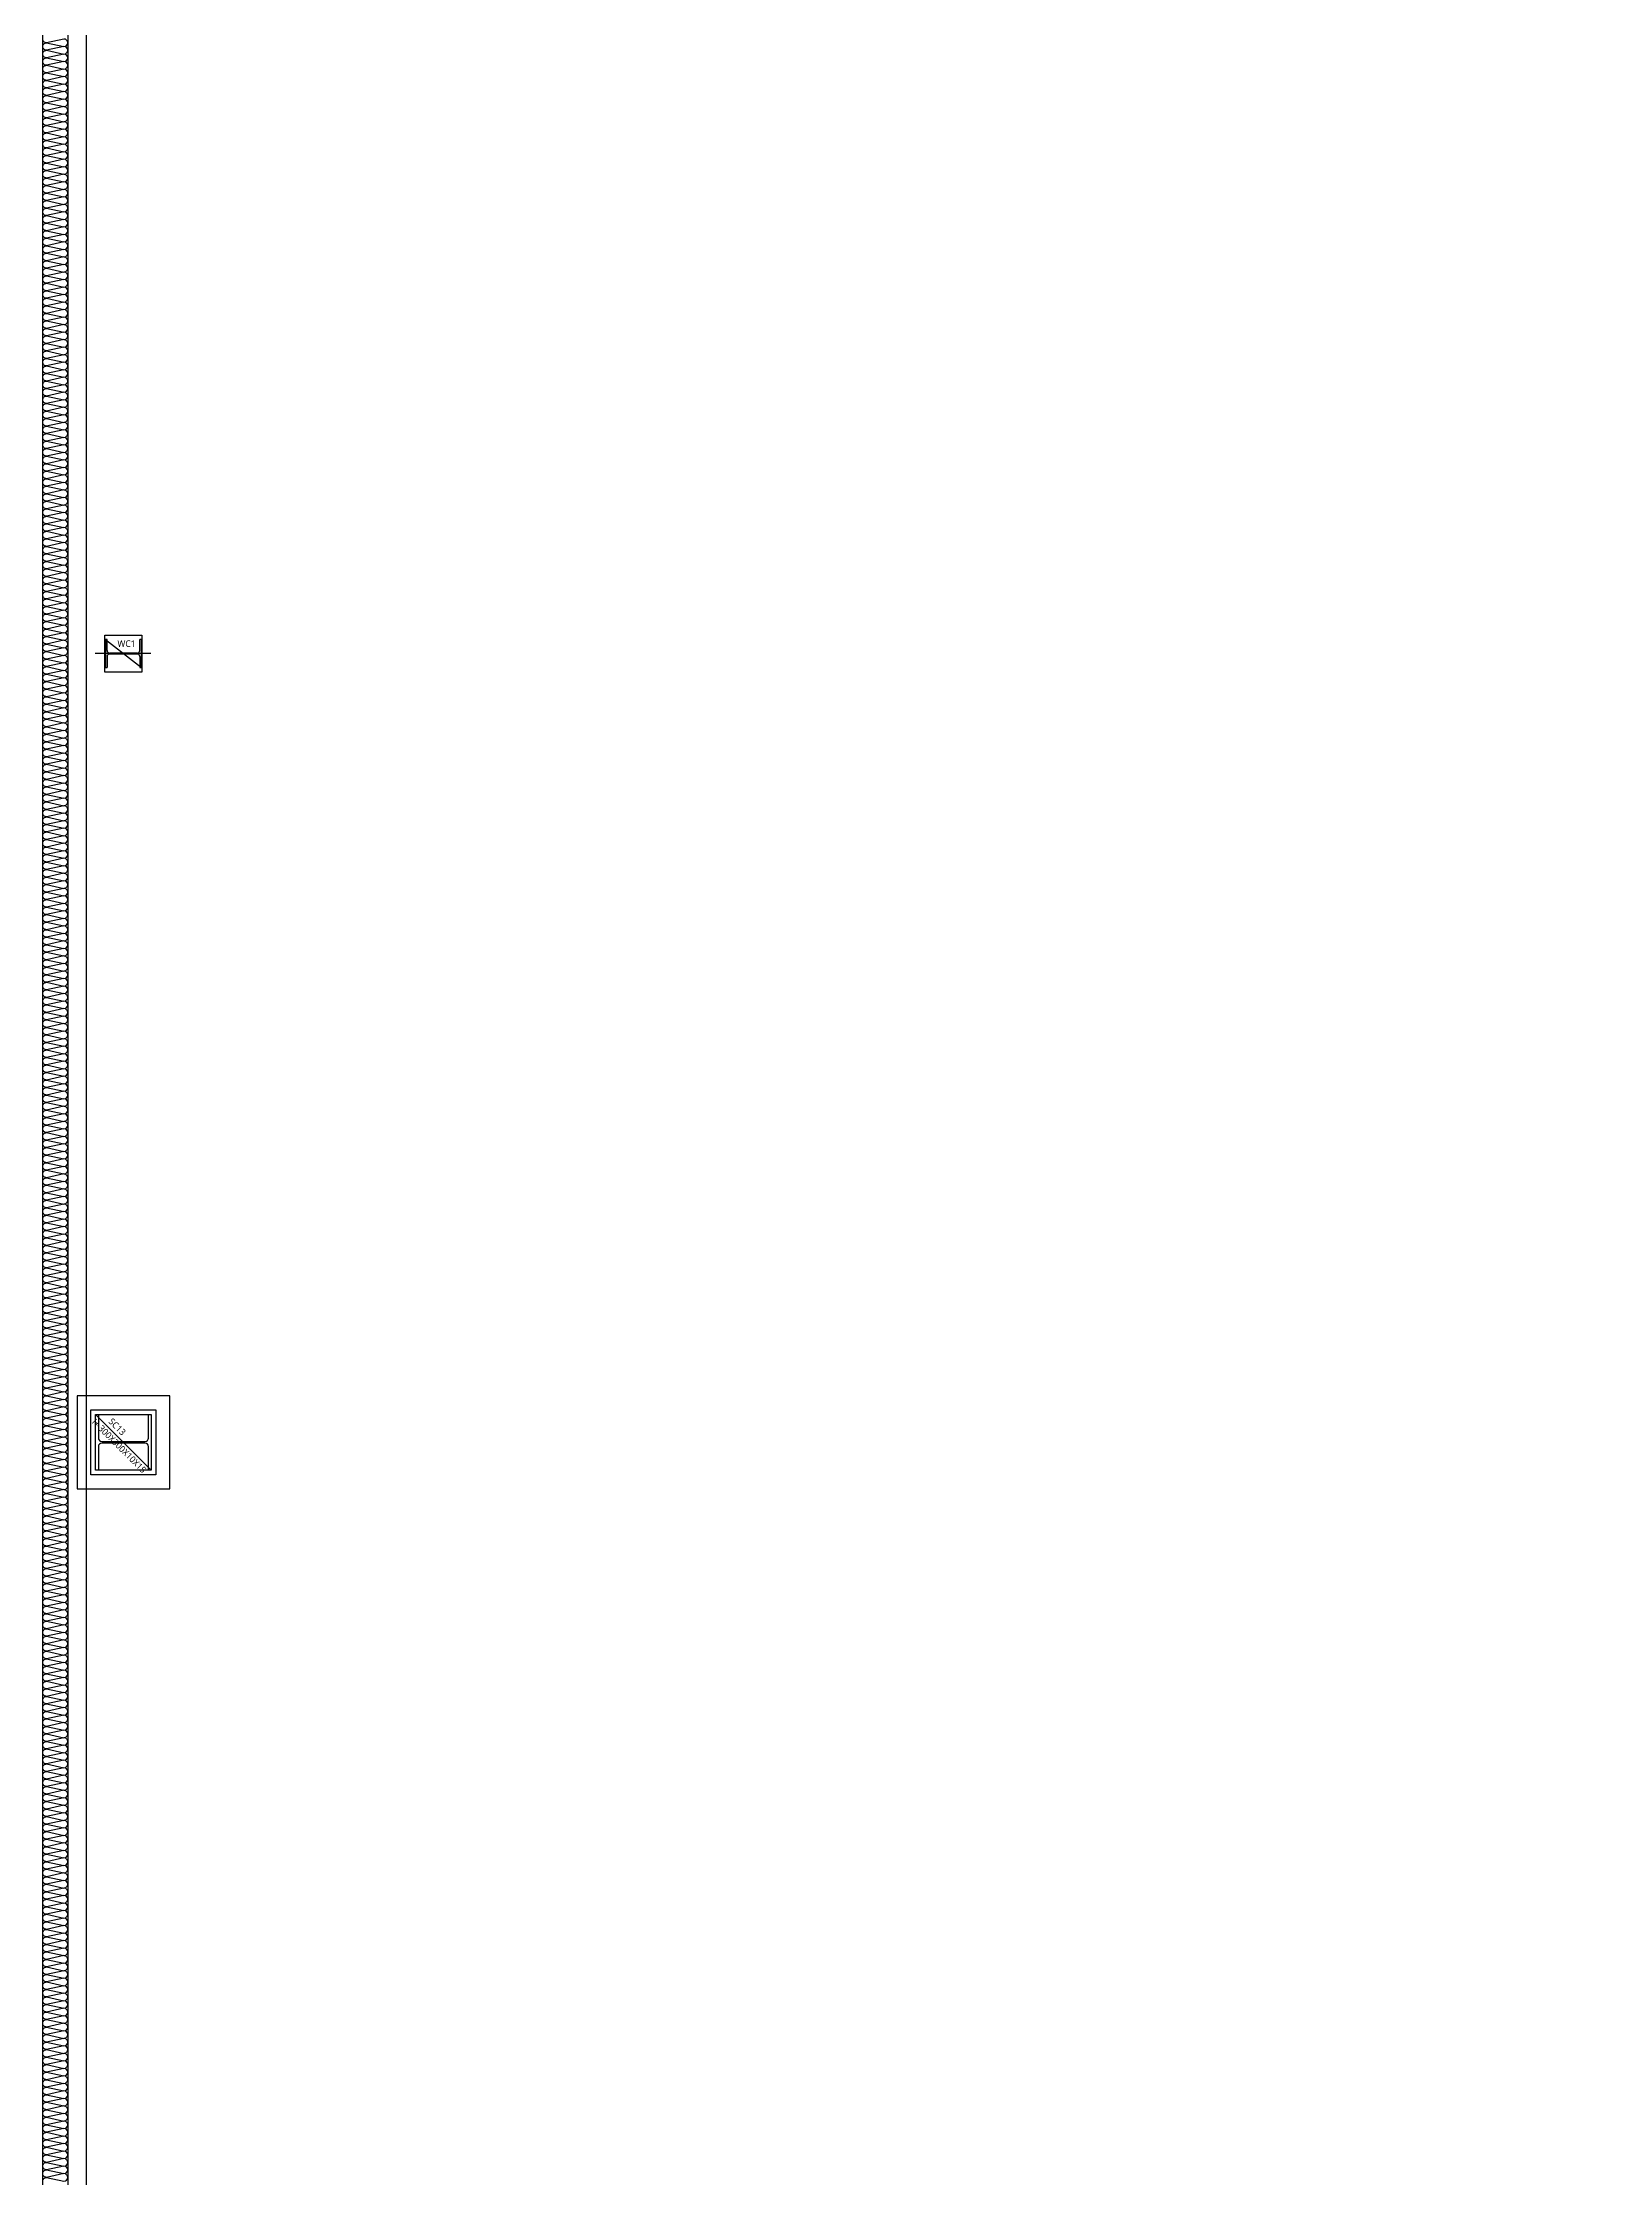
# Model space of a CAD drawing. Header units: millimetres. Extents: x -168200 to 504600, y -244718 to -125918.
# Drawn here: x -127135 to -118695, y -192778 to -181276 of the extents above; entities that cross this region are included whole.
import ezdxf
from ezdxf.enums import TextEntityAlignment as Align

# ---------------------------------------------------------------- set-up
doc = ezdxf.new("R2010")
doc.units = ezdxf.units.MM
doc.layers.add('arch', color=8, linetype='Continuous')
doc.styles.add('스타일1', font='malgun.ttf')

# ---------------------------------------------------------------- blocks, each defined once
blk = doc.blocks.new('*U482')
at = {"color": 0}
for points in [[(-14553.3, 0, -0.414214), (-14568.3, 15), (-14553.3, 85, 1), (-14583.3, 85), (-14568.3, 15, -0.414214), (-14583.3, 0, 0.414214)], [(-14523.3, 0, -0.414214), (-14538.3, 15), (-14523.3, 85, 1), (-14553.3, 85), (-14538.3, 15, -0.414214), (-14553.3, 0, 0.414214)], [(-14493.3, 0, -0.414214), (-14508.3, 15), (-14493.3, 85, 1), (-14523.3, 85), (-14508.3, 15, -0.414214), (-14523.3, 0, 0.414214)], [(-14463.3, 0, -0.414214), (-14478.3, 15), (-14463.3, 85, 1), (-14493.3, 85), (-14478.3, 15, -0.414214), (-14493.3, 0, 0.414214)], [(-14433.3, 0, -0.414214), (-14448.3, 15), (-14433.3, 85, 1), (-14463.3, 85), (-14448.3, 15, -0.414214), (-14463.3, 0, 0.414214)], [(-14403.3, 0, -0.414214), (-14418.3, 15), (-14403.3, 85, 1), (-14433.3, 85), (-14418.3, 15, -0.414214), (-14433.3, 0, 0.414214)], [(-14373.3, 0, -0.414214), (-14388.3, 15), (-14373.3, 85, 1), (-14403.3, 85), (-14388.3, 15, -0.414214), (-14403.3, 0, 0.414214)], [(-14343.3, 0, -0.414214), (-14358.3, 15), (-14343.3, 85, 1), (-14373.3, 85), (-14358.3, 15, -0.414214), (-14373.3, 0, 0.414214)], [(-14313.3, 0, -0.414214), (-14328.3, 15), (-14313.3, 85, 1), (-14343.3, 85), (-14328.3, 15, -0.414214), (-14343.3, 0, 0.414214)], [(-14283.3, 0, -0.414214), (-14298.3, 15), (-14283.3, 85, 1), (-14313.3, 85), (-14298.3, 15, -0.414214), (-14313.3, 0, 0.414214)], [(-14253.3, 0, -0.414214), (-14268.3, 15), (-14253.3, 85, 1), (-14283.3, 85), (-14268.3, 15, -0.414214), (-14283.3, 0, 0.414214)], [(-14223.3, 0, -0.414214), (-14238.3, 15), (-14223.3, 85, 1), (-14253.3, 85), (-14238.3, 15, -0.414214), (-14253.3, 0, 0.414214)], [(-14193.3, 0, -0.414214), (-14208.3, 15), (-14193.3, 85, 1), (-14223.3, 85), (-14208.3, 15, -0.414214), (-14223.3, 0, 0.414214)], [(-14163.3, 0, -0.414214), (-14178.3, 15), (-14163.3, 85, 1), (-14193.3, 85), (-14178.3, 15, -0.414214), (-14193.3, 0, 0.414214)], [(-14133.3, 0, -0.414214), (-14148.3, 15), (-14133.3, 85, 1), (-14163.3, 85), (-14148.3, 15, -0.414214), (-14163.3, 0, 0.414214)], [(-14103.3, 0, -0.414214), (-14118.3, 15), (-14103.3, 85, 1), (-14133.3, 85), (-14118.3, 15, -0.414214), (-14133.3, 0, 0.414214)], [(-14073.3, 0, -0.414214), (-14088.3, 15), (-14073.3, 85, 1), (-14103.3, 85), (-14088.3, 15, -0.414214), (-14103.3, 0, 0.414214)], [(-14043.3, 0, -0.414214), (-14058.3, 15), (-14043.3, 85, 1), (-14073.3, 85), (-14058.3, 15, -0.414214), (-14073.3, 0, 0.414214)], [(-14013.3, 0, -0.414214), (-14028.3, 15), (-14013.3, 85, 1), (-14043.3, 85), (-14028.3, 15, -0.414214), (-14043.3, 0, 0.414214)], [(-13983.3, 0, -0.414214), (-13998.3, 15), (-13983.3, 85, 1), (-14013.3, 85), (-13998.3, 15, -0.414214), (-14013.3, 0, 0.414214)], [(-13953.3, 0, -0.414214), (-13968.3, 15), (-13953.3, 85, 1), (-13983.3, 85), (-13968.3, 15, -0.414214), (-13983.3, 0, 0.414214)], [(-13923.3, 0, -0.414214), (-13938.3, 15), (-13923.3, 85, 1), (-13953.3, 85), (-13938.3, 15, -0.414214), (-13953.3, 0, 0.414214)], [(-13893.3, 0, -0.414214), (-13908.3, 15), (-13893.3, 85, 1), (-13923.3, 85), (-13908.3, 15, -0.414214), (-13923.3, 0, 0.414214)], [(-13863.3, 0, -0.414214), (-13878.3, 15), (-13863.3, 85, 1), (-13893.3, 85), (-13878.3, 15, -0.414214), (-13893.3, 0, 0.414214)], [(-13833.3, 0, -0.414214), (-13848.3, 15), (-13833.3, 85, 1), (-13863.3, 85), (-13848.3, 15, -0.414214), (-13863.3, 0, 0.414214)], [(-13803.3, 0, -0.414214), (-13818.3, 15), (-13803.3, 85, 1), (-13833.3, 85), (-13818.3, 15, -0.414214), (-13833.3, 0, 0.414214)], [(-13773.3, 0, -0.414214), (-13788.3, 15), (-13773.3, 85, 1), (-13803.3, 85), (-13788.3, 15, -0.414214), (-13803.3, 0, 0.414214)], [(-13743.3, 0, -0.414214), (-13758.3, 15), (-13743.3, 85, 1), (-13773.3, 85), (-13758.3, 15, -0.414214), (-13773.3, 0, 0.414214)], [(-13713.3, 0, -0.414214), (-13728.3, 15), (-13713.3, 85, 1), (-13743.3, 85), (-13728.3, 15, -0.414214), (-13743.3, 0, 0.414214)], [(-13683.3, 0, -0.414214), (-13698.3, 15), (-13683.3, 85, 1), (-13713.3, 85), (-13698.3, 15, -0.414214), (-13713.3, 0, 0.414214)], [(-13653.3, 0, -0.414214), (-13668.3, 15), (-13653.3, 85, 1), (-13683.3, 85), (-13668.3, 15, -0.414214), (-13683.3, 0, 0.414214)], [(-13623.3, 0, -0.414214), (-13638.3, 15), (-13623.3, 85, 1), (-13653.3, 85), (-13638.3, 15, -0.414214), (-13653.3, 0, 0.414214)], [(-13593.3, 0, -0.414214), (-13608.3, 15), (-13593.3, 85, 1), (-13623.3, 85), (-13608.3, 15, -0.414214), (-13623.3, 0, 0.414214)], [(-13563.3, 0, -0.414214), (-13578.3, 15), (-13563.3, 85, 1), (-13593.3, 85), (-13578.3, 15, -0.414214), (-13593.3, 0, 0.414214)], [(-13533.3, 0, -0.414214), (-13548.3, 15), (-13533.3, 85, 1), (-13563.3, 85), (-13548.3, 15, -0.414214), (-13563.3, 0, 0.414214)], [(-13503.3, 0, -0.414214), (-13518.3, 15), (-13503.3, 85, 1), (-13533.3, 85), (-13518.3, 15, -0.414214), (-13533.3, 0, 0.414214)], [(-13473.3, 0, -0.414214), (-13488.3, 15), (-13473.3, 85, 1), (-13503.3, 85), (-13488.3, 15, -0.414214), (-13503.3, 0, 0.414214)], [(-13443.3, 0, -0.414214), (-13458.3, 15), (-13443.3, 85, 1), (-13473.3, 85), (-13458.3, 15, -0.414214), (-13473.3, 0, 0.414214)], [(-13413.3, 0, -0.414214), (-13428.3, 15), (-13413.3, 85, 1), (-13443.3, 85), (-13428.3, 15, -0.414214), (-13443.3, 0, 0.414214)], [(-13383.3, 0, -0.414214), (-13398.3, 15), (-13383.3, 85, 1), (-13413.3, 85), (-13398.3, 15, -0.414214), (-13413.3, 0, 0.414214)], [(-13353.3, 0, -0.414214), (-13368.3, 15), (-13353.3, 85, 1), (-13383.3, 85), (-13368.3, 15, -0.414214), (-13383.3, 0, 0.414214)], [(-13323.3, 0, -0.414214), (-13338.3, 15), (-13323.3, 85, 1), (-13353.3, 85), (-13338.3, 15, -0.414214), (-13353.3, 0, 0.414214)], [(-13293.3, 0, -0.414214), (-13308.3, 15), (-13293.3, 85, 1), (-13323.3, 85), (-13308.3, 15, -0.414214), (-13323.3, 0, 0.414214)], [(-13263.3, 0, -0.414214), (-13278.3, 15), (-13263.3, 85, 1), (-13293.3, 85), (-13278.3, 15, -0.414214), (-13293.3, 0, 0.414214)], [(-13233.3, 0, -0.414214), (-13248.3, 15), (-13233.3, 85, 1), (-13263.3, 85), (-13248.3, 15, -0.414214), (-13263.3, 0, 0.414214)], [(-13203.3, 0, -0.414214), (-13218.3, 15), (-13203.3, 85, 1), (-13233.3, 85), (-13218.3, 15, -0.414214), (-13233.3, 0, 0.414214)], [(-13173.3, 0, -0.414214), (-13188.3, 15), (-13173.3, 85, 1), (-13203.3, 85), (-13188.3, 15, -0.414214), (-13203.3, 0, 0.414214)], [(-13143.3, 0, -0.414214), (-13158.3, 15), (-13143.3, 85, 1), (-13173.3, 85), (-13158.3, 15, -0.414214), (-13173.3, 0, 0.414214)], [(-13113.3, 0, -0.414214), (-13128.3, 15), (-13113.3, 85, 1), (-13143.3, 85), (-13128.3, 15, -0.414214), (-13143.3, 0, 0.414214)], [(-13083.3, 0, -0.414214), (-13098.3, 15), (-13083.3, 85, 1), (-13113.3, 85), (-13098.3, 15, -0.414214), (-13113.3, 0, 0.414214)], [(-13053.3, 0, -0.414214), (-13068.3, 15), (-13053.3, 85, 1), (-13083.3, 85), (-13068.3, 15, -0.414214), (-13083.3, 0, 0.414214)], [(-13023.3, 0, -0.414214), (-13038.3, 15), (-13023.3, 85, 1), (-13053.3, 85), (-13038.3, 15, -0.414214), (-13053.3, 0, 0.414214)], [(-12993.3, 0, -0.414214), (-13008.3, 15), (-12993.3, 85, 1), (-13023.3, 85), (-13008.3, 15, -0.414214), (-13023.3, 0, 0.414214)], [(-12963.3, 0, -0.414214), (-12978.3, 15), (-12963.3, 85, 1), (-12993.3, 85), (-12978.3, 15, -0.414214), (-12993.3, 0, 0.414214)], [(-12933.3, 0, -0.414214), (-12948.3, 15), (-12933.3, 85, 1), (-12963.3, 85), (-12948.3, 15, -0.414214), (-12963.3, 0, 0.414214)], [(-12903.3, 0, -0.414214), (-12918.3, 15), (-12903.3, 85, 1), (-12933.3, 85), (-12918.3, 15, -0.414214), (-12933.3, 0, 0.414214)], [(-12873.3, 0, -0.414214), (-12888.3, 15), (-12873.3, 85, 1), (-12903.3, 85), (-12888.3, 15, -0.414214), (-12903.3, 0, 0.414214)], [(-12843.3, 0, -0.414214), (-12858.3, 15), (-12843.3, 85, 1), (-12873.3, 85), (-12858.3, 15, -0.414214), (-12873.3, 0, 0.414214)], [(-12813.3, 0, -0.414214), (-12828.3, 15), (-12813.3, 85, 1), (-12843.3, 85), (-12828.3, 15, -0.414214), (-12843.3, 0, 0.414214)], [(-12783.3, 0, -0.414214), (-12798.3, 15), (-12783.3, 85, 1), (-12813.3, 85), (-12798.3, 15, -0.414214), (-12813.3, 0, 0.414214)], [(-12753.3, 0, -0.414214), (-12768.3, 15), (-12753.3, 85, 1), (-12783.3, 85), (-12768.3, 15, -0.414214), (-12783.3, 0, 0.414214)], [(-12723.3, 0, -0.414214), (-12738.3, 15), (-12723.3, 85, 1), (-12753.3, 85), (-12738.3, 15, -0.414214), (-12753.3, 0, 0.414214)], [(-12693.3, 0, -0.414214), (-12708.3, 15), (-12693.3, 85, 1), (-12723.3, 85), (-12708.3, 15, -0.414214), (-12723.3, 0, 0.414214)], [(-12663.3, 0, -0.414214), (-12678.3, 15), (-12663.3, 85, 1), (-12693.3, 85), (-12678.3, 15, -0.414214), (-12693.3, 0, 0.414214)], [(-12633.3, 0, -0.414214), (-12648.3, 15), (-12633.3, 85, 1), (-12663.3, 85), (-12648.3, 15, -0.414214), (-12663.3, 0, 0.414214)], [(-12603.3, 0, -0.414214), (-12618.3, 15), (-12603.3, 85, 1), (-12633.3, 85), (-12618.3, 15, -0.414214), (-12633.3, 0, 0.414214)], [(-12573.3, 0, -0.414214), (-12588.3, 15), (-12573.3, 85, 1), (-12603.3, 85), (-12588.3, 15, -0.414214), (-12603.3, 0, 0.414214)], [(-12543.3, 0, -0.414214), (-12558.3, 15), (-12543.3, 85, 1), (-12573.3, 85), (-12558.3, 15, -0.414214), (-12573.3, 0, 0.414214)], [(-12513.3, 0, -0.414214), (-12528.3, 15), (-12513.3, 85, 1), (-12543.3, 85), (-12528.3, 15, -0.414214), (-12543.3, 0, 0.414214)], [(-12483.3, 0, -0.414214), (-12498.3, 15), (-12483.3, 85, 1), (-12513.3, 85), (-12498.3, 15, -0.414214), (-12513.3, 0, 0.414214)], [(-12453.3, 0, -0.414214), (-12468.3, 15), (-12453.3, 85, 1), (-12483.3, 85), (-12468.3, 15, -0.414214), (-12483.3, 0, 0.414214)], [(-12423.3, 0, -0.414214), (-12438.3, 15), (-12423.3, 85, 1), (-12453.3, 85), (-12438.3, 15, -0.414214), (-12453.3, 0, 0.414214)], [(-12393.3, 0, -0.414214), (-12408.3, 15), (-12393.3, 85, 1), (-12423.3, 85), (-12408.3, 15, -0.414214), (-12423.3, 0, 0.414214)], [(-12363.3, 0, -0.414214), (-12378.3, 15), (-12363.3, 85, 1), (-12393.3, 85), (-12378.3, 15, -0.414214), (-12393.3, 0, 0.414214)], [(-12333.3, 0, -0.414214), (-12348.3, 15), (-12333.3, 85, 1), (-12363.3, 85), (-12348.3, 15, -0.414214), (-12363.3, 0, 0.414214)], [(-12303.3, 0, -0.414214), (-12318.3, 15), (-12303.3, 85, 1), (-12333.3, 85), (-12318.3, 15, -0.414214), (-12333.3, 0, 0.414214)], [(-12273.3, 0, -0.414214), (-12288.3, 15), (-12273.3, 85, 1), (-12303.3, 85), (-12288.3, 15, -0.414214), (-12303.3, 0, 0.414214)], [(-12243.3, 0, -0.414214), (-12258.3, 15), (-12243.3, 85, 1), (-12273.3, 85), (-12258.3, 15, -0.414214), (-12273.3, 0, 0.414214)], [(-12213.3, 0, -0.414214), (-12228.3, 15), (-12213.3, 85, 1), (-12243.3, 85), (-12228.3, 15, -0.414214), (-12243.3, 0, 0.414214)], [(-12183.3, 0, -0.414214), (-12198.3, 15), (-12183.3, 85, 1), (-12213.3, 85), (-12198.3, 15, -0.414214), (-12213.3, 0, 0.414214)], [(-12153.3, 0, -0.414214), (-12168.3, 15), (-12153.3, 85, 1), (-12183.3, 85), (-12168.3, 15, -0.414214), (-12183.3, 0, 0.414214)], [(-12123.3, 0, -0.414214), (-12138.3, 15), (-12123.3, 85, 1), (-12153.3, 85), (-12138.3, 15, -0.414214), (-12153.3, 0, 0.414214)], [(-12093.3, 0, -0.414214), (-12108.3, 15), (-12093.3, 85, 1), (-12123.3, 85), (-12108.3, 15, -0.414214), (-12123.3, 0, 0.414214)], [(-12063.3, 0, -0.414214), (-12078.3, 15), (-12063.3, 85, 1), (-12093.3, 85), (-12078.3, 15, -0.414214), (-12093.3, 0, 0.414214)], [(-12033.3, 0, -0.414214), (-12048.3, 15), (-12033.3, 85, 1), (-12063.3, 85), (-12048.3, 15, -0.414214), (-12063.3, 0, 0.414214)], [(-12003.3, 0, -0.414214), (-12018.3, 15), (-12003.3, 85, 1), (-12033.3, 85), (-12018.3, 15, -0.414214), (-12033.3, 0, 0.414214)], [(-11973.3, 0, -0.414214), (-11988.3, 15), (-11973.3, 85, 1), (-12003.3, 85), (-11988.3, 15, -0.414214), (-12003.3, 0, 0.414214)], [(-11943.3, 0, -0.414214), (-11958.3, 15), (-11943.3, 85, 1), (-11973.3, 85), (-11958.3, 15, -0.414214), (-11973.3, 0, 0.414214)], [(-11913.3, 0, -0.414214), (-11928.3, 15), (-11913.3, 85, 1), (-11943.3, 85), (-11928.3, 15, -0.414214), (-11943.3, 0, 0.414214)], [(-11883.3, 0, -0.414214), (-11898.3, 15), (-11883.3, 85, 1), (-11913.3, 85), (-11898.3, 15, -0.414214), (-11913.3, 0, 0.414214)], [(-11853.3, 0, -0.414214), (-11868.3, 15), (-11853.3, 85, 1), (-11883.3, 85), (-11868.3, 15, -0.414214), (-11883.3, 0, 0.414214)], [(-11823.3, 0, -0.414214), (-11838.3, 15), (-11823.3, 85, 1), (-11853.3, 85), (-11838.3, 15, -0.414214), (-11853.3, 0, 0.414214)], [(-11793.3, 0, -0.414214), (-11808.3, 15), (-11793.3, 85, 1), (-11823.3, 85), (-11808.3, 15, -0.414214), (-11823.3, 0, 0.414214)], [(-11763.3, 0, -0.414214), (-11778.3, 15), (-11763.3, 85, 1), (-11793.3, 85), (-11778.3, 15, -0.414214), (-11793.3, 0, 0.414214)], [(-11733.3, 0, -0.414214), (-11748.3, 15), (-11733.3, 85, 1), (-11763.3, 85), (-11748.3, 15, -0.414214), (-11763.3, 0, 0.414214)], [(-11703.3, 0, -0.414214), (-11718.3, 15), (-11703.3, 85, 1), (-11733.3, 85), (-11718.3, 15, -0.414214), (-11733.3, 0, 0.414214)], [(-11673.3, 0, -0.414214), (-11688.3, 15), (-11673.3, 85, 1), (-11703.3, 85), (-11688.3, 15, -0.414214), (-11703.3, 0, 0.414214)], [(-11643.3, 0, -0.414214), (-11658.3, 15), (-11643.3, 85, 1), (-11673.3, 85), (-11658.3, 15, -0.414214), (-11673.3, 0, 0.414214)], [(-11613.3, 0, -0.414214), (-11628.3, 15), (-11613.3, 85, 1), (-11643.3, 85), (-11628.3, 15, -0.414214), (-11643.3, 0, 0.414214)], [(-11583.3, 0, -0.414214), (-11598.3, 15), (-11583.3, 85, 1), (-11613.3, 85), (-11598.3, 15, -0.414214), (-11613.3, 0, 0.414214)], [(-11553.3, 0, -0.414214), (-11568.3, 15), (-11553.3, 85, 1), (-11583.3, 85), (-11568.3, 15, -0.414214), (-11583.3, 0, 0.414214)], [(-11523.3, 0, -0.414214), (-11538.3, 15), (-11523.3, 85, 1), (-11553.3, 85), (-11538.3, 15, -0.414214), (-11553.3, 0, 0.414214)], [(-11493.3, 0, -0.414214), (-11508.3, 15), (-11493.3, 85, 1), (-11523.3, 85), (-11508.3, 15, -0.414214), (-11523.3, 0, 0.414214)], [(-11463.3, 0, -0.414214), (-11478.3, 15), (-11463.3, 85, 1), (-11493.3, 85), (-11478.3, 15, -0.414214), (-11493.3, 0, 0.414214)], [(-11433.3, 0, -0.414214), (-11448.3, 15), (-11433.3, 85, 1), (-11463.3, 85), (-11448.3, 15, -0.414214), (-11463.3, 0, 0.414214)], [(-11403.3, 0, -0.414214), (-11418.3, 15), (-11403.3, 85, 1), (-11433.3, 85), (-11418.3, 15, -0.414214), (-11433.3, 0, 0.414214)], [(-11373.3, 0, -0.414214), (-11388.3, 15), (-11373.3, 85, 1), (-11403.3, 85), (-11388.3, 15, -0.414214), (-11403.3, 0, 0.414214)], [(-11343.3, 0, -0.414214), (-11358.3, 15), (-11343.3, 85, 1), (-11373.3, 85), (-11358.3, 15, -0.414214), (-11373.3, 0, 0.414214)], [(-11313.3, 0, -0.414214), (-11328.3, 15), (-11313.3, 85, 1), (-11343.3, 85), (-11328.3, 15, -0.414214), (-11343.3, 0, 0.414214)], [(-11283.3, 0, -0.414214), (-11298.3, 15), (-11283.3, 85, 1), (-11313.3, 85), (-11298.3, 15, -0.414214), (-11313.3, 0, 0.414214)], [(-11253.3, 0, -0.414214), (-11268.3, 15), (-11253.3, 85, 1), (-11283.3, 85), (-11268.3, 15, -0.414214), (-11283.3, 0, 0.414214)], [(-11223.3, 0, -0.414214), (-11238.3, 15), (-11223.3, 85, 1), (-11253.3, 85), (-11238.3, 15, -0.414214), (-11253.3, 0, 0.414214)], [(-11193.3, 0, -0.414214), (-11208.3, 15), (-11193.3, 85, 1), (-11223.3, 85), (-11208.3, 15, -0.414214), (-11223.3, 0, 0.414214)], [(-11163.3, 0, -0.414214), (-11178.3, 15), (-11163.3, 85, 1), (-11193.3, 85), (-11178.3, 15, -0.414214), (-11193.3, 0, 0.414214)], [(-11133.3, 0, -0.414214), (-11148.3, 15), (-11133.3, 85, 1), (-11163.3, 85), (-11148.3, 15, -0.414214), (-11163.3, 0, 0.414214)], [(-11103.3, 0, -0.414214), (-11118.3, 15), (-11103.3, 85, 1), (-11133.3, 85), (-11118.3, 15, -0.414214), (-11133.3, 0, 0.414214)], [(-11073.3, 0, -0.414214), (-11088.3, 15), (-11073.3, 85, 1), (-11103.3, 85), (-11088.3, 15, -0.414214), (-11103.3, 0, 0.414214)], [(-11043.3, 0, -0.414214), (-11058.3, 15), (-11043.3, 85, 1), (-11073.3, 85), (-11058.3, 15, -0.414214), (-11073.3, 0, 0.414214)], [(-11013.3, 0, -0.414214), (-11028.3, 15), (-11013.3, 85, 1), (-11043.3, 85), (-11028.3, 15, -0.414214), (-11043.3, 0, 0.414214)], [(-10983.3, 0, -0.414214), (-10998.3, 15), (-10983.3, 85, 1), (-11013.3, 85), (-10998.3, 15, -0.414214), (-11013.3, 0, 0.414214)], [(-10953.3, 0, -0.414214), (-10968.3, 15), (-10953.3, 85, 1), (-10983.3, 85), (-10968.3, 15, -0.414214), (-10983.3, 0, 0.414214)], [(-10923.3, 0, -0.414214), (-10938.3, 15), (-10923.3, 85, 1), (-10953.3, 85), (-10938.3, 15, -0.414214), (-10953.3, 0, 0.414214)], [(-10893.3, 0, -0.414214), (-10908.3, 15), (-10893.3, 85, 1), (-10923.3, 85), (-10908.3, 15, -0.414214), (-10923.3, 0, 0.414214)], [(-10863.3, 0, -0.414214), (-10878.3, 15), (-10863.3, 85, 1), (-10893.3, 85), (-10878.3, 15, -0.414214), (-10893.3, 0, 0.414214)], [(-10833.3, 0, -0.414214), (-10848.3, 15), (-10833.3, 85, 1), (-10863.3, 85), (-10848.3, 15, -0.414214), (-10863.3, 0, 0.414214)], [(-10803.3, 0, -0.414214), (-10818.3, 15), (-10803.3, 85, 1), (-10833.3, 85), (-10818.3, 15, -0.414214), (-10833.3, 0, 0.414214)], [(-10773.3, 0, -0.414214), (-10788.3, 15), (-10773.3, 85, 1), (-10803.3, 85), (-10788.3, 15, -0.414214), (-10803.3, 0, 0.414214)], [(-10743.3, 0, -0.414214), (-10758.3, 15), (-10743.3, 85, 1), (-10773.3, 85), (-10758.3, 15, -0.414214), (-10773.3, 0, 0.414214)], [(-10713.3, 0, -0.414214), (-10728.3, 15), (-10713.3, 85, 1), (-10743.3, 85), (-10728.3, 15, -0.414214), (-10743.3, 0, 0.414214)], [(-10683.3, 0, -0.414214), (-10698.3, 15), (-10683.3, 85, 1), (-10713.3, 85), (-10698.3, 15, -0.414214), (-10713.3, 0, 0.414214)], [(-10653.3, 0, -0.414214), (-10668.3, 15), (-10653.3, 85, 1), (-10683.3, 85), (-10668.3, 15, -0.414214), (-10683.3, 0, 0.414214)], [(-10623.3, 0, -0.414214), (-10638.3, 15), (-10623.3, 85, 1), (-10653.3, 85), (-10638.3, 15, -0.414214), (-10653.3, 0, 0.414214)], [(-10593.3, 0, -0.414214), (-10608.3, 15), (-10593.3, 85, 1), (-10623.3, 85), (-10608.3, 15, -0.414214), (-10623.3, 0, 0.414214)], [(-10563.3, 0, -0.414214), (-10578.3, 15), (-10563.3, 85, 1), (-10593.3, 85), (-10578.3, 15, -0.414214), (-10593.3, 0, 0.414214)], [(-10533.3, 0, -0.414214), (-10548.3, 15), (-10533.3, 85, 1), (-10563.3, 85), (-10548.3, 15, -0.414214), (-10563.3, 0, 0.414214)], [(-10503.3, 0, -0.414214), (-10518.3, 15), (-10503.3, 85, 1), (-10533.3, 85), (-10518.3, 15, -0.414214), (-10533.3, 0, 0.414214)], [(-10473.3, 0, -0.414214), (-10488.3, 15), (-10473.3, 85, 1), (-10503.3, 85), (-10488.3, 15, -0.414214), (-10503.3, 0, 0.414214)], [(-10443.3, 0, -0.414214), (-10458.3, 15), (-10443.3, 85, 1), (-10473.3, 85), (-10458.3, 15, -0.414214), (-10473.3, 0, 0.414214)], [(-10413.3, 0, -0.414214), (-10428.3, 15), (-10413.3, 85, 1), (-10443.3, 85), (-10428.3, 15, -0.414214), (-10443.3, 0, 0.414214)], [(-10383.3, 0, -0.414214), (-10398.3, 15), (-10383.3, 85, 1), (-10413.3, 85), (-10398.3, 15, -0.414214), (-10413.3, 0, 0.414214)], [(-10353.3, 0, -0.414214), (-10368.3, 15), (-10353.3, 85, 1), (-10383.3, 85), (-10368.3, 15, -0.414214), (-10383.3, 0, 0.414214)], [(-10323.3, 0, -0.414214), (-10338.3, 15), (-10323.3, 85, 1), (-10353.3, 85), (-10338.3, 15, -0.414214), (-10353.3, 0, 0.414214)], [(-10293.3, 0, -0.414214), (-10308.3, 15), (-10293.3, 85, 1), (-10323.3, 85), (-10308.3, 15, -0.414214), (-10323.3, 0, 0.414214)], [(-10263.3, 0, -0.414214), (-10278.3, 15), (-10263.3, 85, 1), (-10293.3, 85), (-10278.3, 15, -0.414214), (-10293.3, 0, 0.414214)], [(-10233.3, 0, -0.414214), (-10248.3, 15), (-10233.3, 85, 1), (-10263.3, 85), (-10248.3, 15, -0.414214), (-10263.3, 0, 0.414214)], [(-10203.3, 0, -0.414214), (-10218.3, 15), (-10203.3, 85, 1), (-10233.3, 85), (-10218.3, 15, -0.414214), (-10233.3, 0, 0.414214)], [(-10173.3, 0, -0.414214), (-10188.3, 15), (-10173.3, 85, 1), (-10203.3, 85), (-10188.3, 15, -0.414214), (-10203.3, 0, 0.414214)], [(-10143.3, 0, -0.414214), (-10158.3, 15), (-10143.3, 85, 1), (-10173.3, 85), (-10158.3, 15, -0.414214), (-10173.3, 0, 0.414214)], [(-10113.3, 0, -0.414214), (-10128.3, 15), (-10113.3, 85, 1), (-10143.3, 85), (-10128.3, 15, -0.414214), (-10143.3, 0, 0.414214)], [(-10083.3, 0, -0.414214), (-10098.3, 15), (-10083.3, 85, 1), (-10113.3, 85), (-10098.3, 15, -0.414214), (-10113.3, 0, 0.414214)], [(-10053.3, 0, -0.414214), (-10068.3, 15), (-10053.3, 85, 1), (-10083.3, 85), (-10068.3, 15, -0.414214), (-10083.3, 0, 0.414214)], [(-10023.3, 0, -0.414214), (-10038.3, 15), (-10023.3, 85, 1), (-10053.3, 85), (-10038.3, 15, -0.414214), (-10053.3, 0, 0.414214)], [(-9993.3, 0, -0.414214), (-10008.3, 15), (-9993.3, 85, 1), (-10023.3, 85), (-10008.3, 15, -0.414214), (-10023.3, 0, 0.414214)], [(-9963.3, 0, -0.414214), (-9978.3, 15), (-9963.3, 85, 1), (-9993.3, 85), (-9978.3, 15, -0.414214), (-9993.3, 0, 0.414214)], [(-9933.3, 0, -0.414214), (-9948.3, 15), (-9933.3, 85, 1), (-9963.3, 85), (-9948.3, 15, -0.414214), (-9963.3, 0, 0.414214)], [(-9903.3, 0, -0.414214), (-9918.3, 15), (-9903.3, 85, 1), (-9933.3, 85), (-9918.3, 15, -0.414214), (-9933.3, 0, 0.414214)], [(-9873.3, 0, -0.414214), (-9888.3, 15), (-9873.3, 85, 1), (-9903.3, 85), (-9888.3, 15, -0.414214), (-9903.3, 0, 0.414214)], [(-9843.3, 0, -0.414214), (-9858.3, 15), (-9843.3, 85, 1), (-9873.3, 85), (-9858.3, 15, -0.414214), (-9873.3, 0, 0.414214)], [(-9813.3, 0, -0.414214), (-9828.3, 15), (-9813.3, 85, 1), (-9843.3, 85), (-9828.3, 15, -0.414214), (-9843.3, 0, 0.414214)], [(-9783.3, 0, -0.414214), (-9798.3, 15), (-9783.3, 85, 1), (-9813.3, 85), (-9798.3, 15, -0.414214), (-9813.3, 0, 0.414214)], [(-9753.3, 0, -0.414214), (-9768.3, 15), (-9753.3, 85, 1), (-9783.3, 85), (-9768.3, 15, -0.414214), (-9783.3, 0, 0.414214)], [(-9723.3, 0, -0.414214), (-9738.3, 15), (-9723.3, 85, 1), (-9753.3, 85), (-9738.3, 15, -0.414214), (-9753.3, 0, 0.414214)], [(-9693.3, 0, -0.414214), (-9708.3, 15), (-9693.3, 85, 1), (-9723.3, 85), (-9708.3, 15, -0.414214), (-9723.3, 0, 0.414214)], [(-9663.3, 0, -0.414214), (-9678.3, 15), (-9663.3, 85, 1), (-9693.3, 85), (-9678.3, 15, -0.414214), (-9693.3, 0, 0.414214)], [(-9633.3, 0, -0.414214), (-9648.3, 15), (-9633.3, 85, 1), (-9663.3, 85), (-9648.3, 15, -0.414214), (-9663.3, 0, 0.414214)], [(-9603.3, 0, -0.414214), (-9618.3, 15), (-9603.3, 85, 1), (-9633.3, 85), (-9618.3, 15, -0.414214), (-9633.3, 0, 0.414214)], [(-9573.3, 0, -0.414214), (-9588.3, 15), (-9573.3, 85, 1), (-9603.3, 85), (-9588.3, 15, -0.414214), (-9603.3, 0, 0.414214)], [(-9543.3, 0, -0.414214), (-9558.3, 15), (-9543.3, 85, 1), (-9573.3, 85), (-9558.3, 15, -0.414214), (-9573.3, 0, 0.414214)], [(-9513.3, 0, -0.414214), (-9528.3, 15), (-9513.3, 85, 1), (-9543.3, 85), (-9528.3, 15, -0.414214), (-9543.3, 0, 0.414214)], [(-9483.3, 0, -0.414214), (-9498.3, 15), (-9483.3, 85, 1), (-9513.3, 85), (-9498.3, 15, -0.414214), (-9513.3, 0, 0.414214)], [(-9453.3, 0, -0.414214), (-9468.3, 15), (-9453.3, 85, 1), (-9483.3, 85), (-9468.3, 15, -0.414214), (-9483.3, 0, 0.414214)], [(-9423.3, 0, -0.414214), (-9438.3, 15), (-9423.3, 85, 1), (-9453.3, 85), (-9438.3, 15, -0.414214), (-9453.3, 0, 0.414214)], [(-9393.3, 0, -0.414214), (-9408.3, 15), (-9393.3, 85, 1), (-9423.3, 85), (-9408.3, 15, -0.414214), (-9423.3, 0, 0.414214)], [(-9363.3, 0, -0.414214), (-9378.3, 15), (-9363.3, 85, 1), (-9393.3, 85), (-9378.3, 15, -0.414214), (-9393.3, 0, 0.414214)], [(-9333.3, 0, -0.414214), (-9348.3, 15), (-9333.3, 85, 1), (-9363.3, 85), (-9348.3, 15, -0.414214), (-9363.3, 0, 0.414214)], [(-9303.3, 0, -0.414214), (-9318.3, 15), (-9303.3, 85, 1), (-9333.3, 85), (-9318.3, 15, -0.414214), (-9333.3, 0, 0.414214)], [(-9273.3, 0, -0.414214), (-9288.3, 15), (-9273.3, 85, 1), (-9303.3, 85), (-9288.3, 15, -0.414214), (-9303.3, 0, 0.414214)], [(-9243.3, 0, -0.414214), (-9258.3, 15), (-9243.3, 85, 1), (-9273.3, 85), (-9258.3, 15, -0.414214), (-9273.3, 0, 0.414214)], [(-9213.3, 0, -0.414214), (-9228.3, 15), (-9213.3, 85, 1), (-9243.3, 85), (-9228.3, 15, -0.414214), (-9243.3, 0, 0.414214)], [(-9183.3, 0, -0.414214), (-9198.3, 15), (-9183.3, 85, 1), (-9213.3, 85), (-9198.3, 15, -0.414214), (-9213.3, 0, 0.414214)], [(-9153.3, 0, -0.414214), (-9168.3, 15), (-9153.3, 85, 1), (-9183.3, 85), (-9168.3, 15, -0.414214), (-9183.3, 0, 0.414214)], [(-9123.3, 0, -0.414214), (-9138.3, 15), (-9123.3, 85, 1), (-9153.3, 85), (-9138.3, 15, -0.414214), (-9153.3, 0, 0.414214)], [(-9093.3, 0, -0.414214), (-9108.3, 15), (-9093.3, 85, 1), (-9123.3, 85), (-9108.3, 15, -0.414214), (-9123.3, 0, 0.414214)], [(-9063.3, 0, -0.414214), (-9078.3, 15), (-9063.3, 85, 1), (-9093.3, 85), (-9078.3, 15, -0.414214), (-9093.3, 0, 0.414214)], [(-9033.3, 0, -0.414214), (-9048.3, 15), (-9033.3, 85, 1), (-9063.3, 85), (-9048.3, 15, -0.414214), (-9063.3, 0, 0.414214)], [(-9003.3, 0, -0.414214), (-9018.3, 15), (-9003.3, 85, 1), (-9033.3, 85), (-9018.3, 15, -0.414214), (-9033.3, 0, 0.414214)], [(-8973.3, 0, -0.414214), (-8988.3, 15), (-8973.3, 85, 1), (-9003.3, 85), (-8988.3, 15, -0.414214), (-9003.3, 0, 0.414214)], [(-8943.3, 0, -0.414214), (-8958.3, 15), (-8943.3, 85, 1), (-8973.3, 85), (-8958.3, 15, -0.414214), (-8973.3, 0, 0.414214)], [(-8913.3, 0, -0.414214), (-8928.3, 15), (-8913.3, 85, 1), (-8943.3, 85), (-8928.3, 15, -0.414214), (-8943.3, 0, 0.414214)], [(-8883.3, 0, -0.414214), (-8898.3, 15), (-8883.3, 85, 1), (-8913.3, 85), (-8898.3, 15, -0.414214), (-8913.3, 0, 0.414214)], [(-8853.3, 0, -0.414214), (-8868.3, 15), (-8853.3, 85, 1), (-8883.3, 85), (-8868.3, 15, -0.414214), (-8883.3, 0, 0.414214)], [(-8823.3, 0, -0.414214), (-8838.3, 15), (-8823.3, 85, 1), (-8853.3, 85), (-8838.3, 15, -0.414214), (-8853.3, 0, 0.414214)], [(-8793.3, 0, -0.414214), (-8808.3, 15), (-8793.3, 85, 1), (-8823.3, 85), (-8808.3, 15, -0.414214), (-8823.3, 0, 0.414214)], [(-8763.3, 0, -0.414214), (-8778.3, 15), (-8763.3, 85, 1), (-8793.3, 85), (-8778.3, 15, -0.414214), (-8793.3, 0, 0.414214)], [(-8733.3, 0, -0.414214), (-8748.3, 15), (-8733.3, 85, 1), (-8763.3, 85), (-8748.3, 15, -0.414214), (-8763.3, 0, 0.414214)], [(-8703.3, 0, -0.414214), (-8718.3, 15), (-8703.3, 85, 1), (-8733.3, 85), (-8718.3, 15, -0.414214), (-8733.3, 0, 0.414214)], [(-8673.3, 0, -0.414214), (-8688.3, 15), (-8673.3, 85, 1), (-8703.3, 85), (-8688.3, 15, -0.414214), (-8703.3, 0, 0.414214)], [(-8643.3, 0, -0.414214), (-8658.3, 15), (-8643.3, 85, 1), (-8673.3, 85), (-8658.3, 15, -0.414214), (-8673.3, 0, 0.414214)], [(-8613.3, 0, -0.414214), (-8628.3, 15), (-8613.3, 85, 1), (-8643.3, 85), (-8628.3, 15, -0.414214), (-8643.3, 0, 0.414214)], [(-8583.3, 0, -0.414214), (-8598.3, 15), (-8583.3, 85, 1), (-8613.3, 85), (-8598.3, 15, -0.414214), (-8613.3, 0, 0.414214)], [(-8553.3, 0, -0.414214), (-8568.3, 15), (-8553.3, 85, 1), (-8583.3, 85), (-8568.3, 15, -0.414214), (-8583.3, 0, 0.414214)], [(-8523.3, 0, -0.414214), (-8538.3, 15), (-8523.3, 85, 1), (-8553.3, 85), (-8538.3, 15, -0.414214), (-8553.3, 0, 0.414214)], [(-8493.3, 0, -0.414214), (-8508.3, 15), (-8493.3, 85, 1), (-8523.3, 85), (-8508.3, 15, -0.414214), (-8523.3, 0, 0.414214)], [(-8463.3, 0, -0.414214), (-8478.3, 15), (-8463.3, 85, 1), (-8493.3, 85), (-8478.3, 15, -0.414214), (-8493.3, 0, 0.414214)], [(-8433.3, 0, -0.414214), (-8448.3, 15), (-8433.3, 85, 1), (-8463.3, 85), (-8448.3, 15, -0.414214), (-8463.3, 0, 0.414214)], [(-8403.3, 0, -0.414214), (-8418.3, 15), (-8403.3, 85, 1), (-8433.3, 85), (-8418.3, 15, -0.414214), (-8433.3, 0, 0.414214)], [(-8373.3, 0, -0.414214), (-8388.3, 15), (-8373.3, 85, 1), (-8403.3, 85), (-8388.3, 15, -0.414214), (-8403.3, 0, 0.414214)], [(-8343.3, 0, -0.414214), (-8358.3, 15), (-8343.3, 85, 1), (-8373.3, 85), (-8358.3, 15, -0.414214), (-8373.3, 0, 0.414214)], [(-8313.3, 0, -0.414214), (-8328.3, 15), (-8313.3, 85, 1), (-8343.3, 85), (-8328.3, 15, -0.414214), (-8343.3, 0, 0.414214)], [(-8283.3, 0, -0.414214), (-8298.3, 15), (-8283.3, 85, 1), (-8313.3, 85), (-8298.3, 15, -0.414214), (-8313.3, 0, 0.414214)], [(-8253.3, 0, -0.414214), (-8268.3, 15), (-8253.3, 85, 1), (-8283.3, 85), (-8268.3, 15, -0.414214), (-8283.3, 0, 0.414214)], [(-8223.3, 0, -0.414214), (-8238.3, 15), (-8223.3, 85, 1), (-8253.3, 85), (-8238.3, 15, -0.414214), (-8253.3, 0, 0.414214)], [(-8193.3, 0, -0.414214), (-8208.3, 15), (-8193.3, 85, 1), (-8223.3, 85), (-8208.3, 15, -0.414214), (-8223.3, 0, 0.414214)], [(-8163.3, 0, -0.414214), (-8178.3, 15), (-8163.3, 85, 1), (-8193.3, 85), (-8178.3, 15, -0.414214), (-8193.3, 0, 0.414214)], [(-8133.3, 0, -0.414214), (-8148.3, 15), (-8133.3, 85, 1), (-8163.3, 85), (-8148.3, 15, -0.414214), (-8163.3, 0, 0.414214)], [(-8103.3, 0, -0.414214), (-8118.3, 15), (-8103.3, 85, 1), (-8133.3, 85), (-8118.3, 15, -0.414214), (-8133.3, 0, 0.414214)], [(-8073.3, 0, -0.414214), (-8088.3, 15), (-8073.3, 85, 1), (-8103.3, 85), (-8088.3, 15, -0.414214), (-8103.3, 0, 0.414214)], [(-8043.3, 0, -0.414214), (-8058.3, 15), (-8043.3, 85, 1), (-8073.3, 85), (-8058.3, 15, -0.414214), (-8073.3, 0, 0.414214)], [(-8013.3, 0, -0.414214), (-8028.3, 15), (-8013.3, 85, 1), (-8043.3, 85), (-8028.3, 15, -0.414214), (-8043.3, 0, 0.414214)], [(-7983.3, 0, -0.414214), (-7998.3, 15), (-7983.3, 85, 1), (-8013.3, 85), (-7998.3, 15, -0.414214), (-8013.3, 0, 0.414214)], [(-7953.3, 0, -0.414214), (-7968.3, 15), (-7953.3, 85, 1), (-7983.3, 85), (-7968.3, 15, -0.414214), (-7983.3, 0, 0.414214)], [(-7923.3, 0, -0.414214), (-7938.3, 15), (-7923.3, 85, 1), (-7953.3, 85), (-7938.3, 15, -0.414214), (-7953.3, 0, 0.414214)], [(-7893.3, 0, -0.414214), (-7908.3, 15), (-7893.3, 85, 1), (-7923.3, 85), (-7908.3, 15, -0.414214), (-7923.3, 0, 0.414214)], [(-7863.3, 0, -0.414214), (-7878.3, 15), (-7863.3, 85, 1), (-7893.3, 85), (-7878.3, 15, -0.414214), (-7893.3, 0, 0.414214)], [(-7833.3, 0, -0.414214), (-7848.3, 15), (-7833.3, 85, 1), (-7863.3, 85), (-7848.3, 15, -0.414214), (-7863.3, 0, 0.414214)], [(-7803.3, 0, -0.414214), (-7818.3, 15), (-7803.3, 85, 1), (-7833.3, 85), (-7818.3, 15, -0.414214), (-7833.3, 0, 0.414214)], [(-7773.3, 0, -0.414214), (-7788.3, 15), (-7773.3, 85, 1), (-7803.3, 85), (-7788.3, 15, -0.414214), (-7803.3, 0, 0.414214)], [(-7743.3, 0, -0.414214), (-7758.3, 15), (-7743.3, 85, 1), (-7773.3, 85), (-7758.3, 15, -0.414214), (-7773.3, 0, 0.414214)], [(-7713.3, 0, -0.414214), (-7728.3, 15), (-7713.3, 85, 1), (-7743.3, 85), (-7728.3, 15, -0.414214), (-7743.3, 0, 0.414214)], [(-7683.3, 0, -0.414214), (-7698.3, 15), (-7683.3, 85, 1), (-7713.3, 85), (-7698.3, 15, -0.414214), (-7713.3, 0, 0.414214)], [(-7653.3, 0, -0.414214), (-7668.3, 15), (-7653.3, 85, 1), (-7683.3, 85), (-7668.3, 15, -0.414214), (-7683.3, 0, 0.414214)], [(-7623.3, 0, -0.414214), (-7638.3, 15), (-7623.3, 85, 1), (-7653.3, 85), (-7638.3, 15, -0.414214), (-7653.3, 0, 0.414214)], [(-7593.3, 0, -0.414214), (-7608.3, 15), (-7593.3, 85, 1), (-7623.3, 85), (-7608.3, 15, -0.414214), (-7623.3, 0, 0.414214)], [(-7563.3, 0, -0.414214), (-7578.3, 15), (-7563.3, 85, 1), (-7593.3, 85), (-7578.3, 15, -0.414214), (-7593.3, 0, 0.414214)], [(-7533.3, 0, -0.414214), (-7548.3, 15), (-7533.3, 85, 1), (-7563.3, 85), (-7548.3, 15, -0.414214), (-7563.3, 0, 0.414214)], [(-7503.3, 0, -0.414214), (-7518.3, 15), (-7503.3, 85, 1), (-7533.3, 85), (-7518.3, 15, -0.414214), (-7533.3, 0, 0.414214)], [(-7473.3, 0, -0.414214), (-7488.3, 15), (-7473.3, 85, 1), (-7503.3, 85), (-7488.3, 15, -0.414214), (-7503.3, 0, 0.414214)], [(-7443.3, 0, -0.414214), (-7458.3, 15), (-7443.3, 85, 1), (-7473.3, 85), (-7458.3, 15, -0.414214), (-7473.3, 0, 0.414214)], [(-7413.3, 0, -0.414214), (-7428.3, 15), (-7413.3, 85, 1), (-7443.3, 85), (-7428.3, 15, -0.414214), (-7443.3, 0, 0.414214)], [(-7383.3, 0, -0.414214), (-7398.3, 15), (-7383.3, 85, 1), (-7413.3, 85), (-7398.3, 15, -0.414214), (-7413.3, 0, 0.414214)], [(-7353.3, 0, -0.414214), (-7368.3, 15), (-7353.3, 85, 1), (-7383.3, 85), (-7368.3, 15, -0.414214), (-7383.3, 0, 0.414214)], [(-7323.3, 0, -0.414214), (-7338.3, 15), (-7323.3, 85, 1), (-7353.3, 85), (-7338.3, 15, -0.414214), (-7353.3, 0, 0.414214)], [(-7293.3, 0, -0.414214), (-7308.3, 15), (-7293.3, 85, 1), (-7323.3, 85), (-7308.3, 15, -0.414214), (-7323.3, 0, 0.414214)], [(-7263.3, 0, -0.414214), (-7278.3, 15), (-7263.3, 85, 1), (-7293.3, 85), (-7278.3, 15, -0.414214), (-7293.3, 0, 0.414214)], [(-7233.3, 0, -0.414214), (-7248.3, 15), (-7233.3, 85, 1), (-7263.3, 85), (-7248.3, 15, -0.414214), (-7263.3, 0, 0.414214)], [(-7203.3, 0, -0.414214), (-7218.3, 15), (-7203.3, 85, 1), (-7233.3, 85), (-7218.3, 15, -0.414214), (-7233.3, 0, 0.414214)], [(-7173.3, 0, -0.414214), (-7188.3, 15), (-7173.3, 85, 1), (-7203.3, 85), (-7188.3, 15, -0.414214), (-7203.3, 0, 0.414214)], [(-7143.3, 0, -0.414214), (-7158.3, 15), (-7143.3, 85, 1), (-7173.3, 85), (-7158.3, 15, -0.414214), (-7173.3, 0, 0.414214)], [(-7113.3, 0, -0.414214), (-7128.3, 15), (-7113.3, 85, 1), (-7143.3, 85), (-7128.3, 15, -0.414214), (-7143.3, 0, 0.414214)], [(-7083.3, 0, -0.414214), (-7098.3, 15), (-7083.3, 85, 1), (-7113.3, 85), (-7098.3, 15, -0.414214), (-7113.3, 0, 0.414214)], [(-7053.3, 0, -0.414214), (-7068.3, 15), (-7053.3, 85, 1), (-7083.3, 85), (-7068.3, 15, -0.414214), (-7083.3, 0, 0.414214)], [(-7023.3, 0, -0.414214), (-7038.3, 15), (-7023.3, 85, 1), (-7053.3, 85), (-7038.3, 15, -0.414214), (-7053.3, 0, 0.414214)], [(-6993.3, 0, -0.414214), (-7008.3, 15), (-6993.3, 85, 1), (-7023.3, 85), (-7008.3, 15, -0.414214), (-7023.3, 0, 0.414214)], [(-6963.3, 0, -0.414214), (-6978.3, 15), (-6963.3, 85, 1), (-6993.3, 85), (-6978.3, 15, -0.414214), (-6993.3, 0, 0.414214)], [(-6933.3, 0, -0.414214), (-6948.3, 15), (-6933.3, 85, 1), (-6963.3, 85), (-6948.3, 15, -0.414214), (-6963.3, 0, 0.414214)], [(-6903.3, 0, -0.414214), (-6918.3, 15), (-6903.3, 85, 1), (-6933.3, 85), (-6918.3, 15, -0.414214), (-6933.3, 0, 0.414214)], [(-6873.3, 0, -0.414214), (-6888.3, 15), (-6873.3, 85, 1), (-6903.3, 85), (-6888.3, 15, -0.414214), (-6903.3, 0, 0.414214)], [(-6843.3, 0, -0.414214), (-6858.3, 15), (-6843.3, 85, 1), (-6873.3, 85), (-6858.3, 15, -0.414214), (-6873.3, 0, 0.414214)], [(-6813.3, 0, -0.414214), (-6828.3, 15), (-6813.3, 85, 1), (-6843.3, 85), (-6828.3, 15, -0.414214), (-6843.3, 0, 0.414214)], [(-6783.3, 0, -0.414214), (-6798.3, 15), (-6783.3, 85, 1), (-6813.3, 85), (-6798.3, 15, -0.414214), (-6813.3, 0, 0.414214)], [(-6753.3, 0, -0.414214), (-6768.3, 15), (-6753.3, 85, 1), (-6783.3, 85), (-6768.3, 15, -0.414214), (-6783.3, 0, 0.414214)], [(-6723.3, 0, -0.414214), (-6738.3, 15), (-6723.3, 85, 1), (-6753.3, 85), (-6738.3, 15, -0.414214), (-6753.3, 0, 0.414214)], [(-6693.3, 0, -0.414214), (-6708.3, 15), (-6693.3, 85, 1), (-6723.3, 85), (-6708.3, 15, -0.414214), (-6723.3, 0, 0.414214)], [(-6663.3, 0, -0.414214), (-6678.3, 15), (-6663.3, 85, 1), (-6693.3, 85), (-6678.3, 15, -0.414214), (-6693.3, 0, 0.414214)], [(-6633.3, 0, -0.414214), (-6648.3, 15), (-6633.3, 85, 1), (-6663.3, 85), (-6648.3, 15, -0.414214), (-6663.3, 0, 0.414214)], [(-6603.3, 0, -0.414214), (-6618.3, 15), (-6603.3, 85, 1), (-6633.3, 85), (-6618.3, 15, -0.414214), (-6633.3, 0, 0.414214)], [(-6573.3, 0, -0.414214), (-6588.3, 15), (-6573.3, 85, 1), (-6603.3, 85), (-6588.3, 15, -0.414214), (-6603.3, 0, 0.414214)], [(-6543.3, 0, -0.414214), (-6558.3, 15), (-6543.3, 85, 1), (-6573.3, 85), (-6558.3, 15, -0.414214), (-6573.3, 0, 0.414214)], [(-6513.3, 0, -0.414214), (-6528.3, 15), (-6513.3, 85, 1), (-6543.3, 85), (-6528.3, 15, -0.414214), (-6543.3, 0, 0.414214)], [(-6483.3, 0, -0.414214), (-6498.3, 15), (-6483.3, 85, 1), (-6513.3, 85), (-6498.3, 15, -0.414214), (-6513.3, 0, 0.414214)], [(-6453.3, 0, -0.414214), (-6468.3, 15), (-6453.3, 85, 1), (-6483.3, 85), (-6468.3, 15, -0.414214), (-6483.3, 0, 0.414214)], [(-6423.3, 0, -0.414214), (-6438.3, 15), (-6423.3, 85, 1), (-6453.3, 85), (-6438.3, 15, -0.414214), (-6453.3, 0, 0.414214)], [(-6393.3, 0, -0.414214), (-6408.3, 15), (-6393.3, 85, 1), (-6423.3, 85), (-6408.3, 15, -0.414214), (-6423.3, 0, 0.414214)], [(-6363.3, 0, -0.414214), (-6378.3, 15), (-6363.3, 85, 1), (-6393.3, 85), (-6378.3, 15, -0.414214), (-6393.3, 0, 0.414214)], [(-6333.3, 0, -0.414214), (-6348.3, 15), (-6333.3, 85, 1), (-6363.3, 85), (-6348.3, 15, -0.414214), (-6363.3, 0, 0.414214)], [(-6303.3, 0, -0.414214), (-6318.3, 15), (-6303.3, 85, 1), (-6333.3, 85), (-6318.3, 15, -0.414214), (-6333.3, 0, 0.414214)], [(-6273.3, 0, -0.414214), (-6288.3, 15), (-6273.3, 85, 1), (-6303.3, 85), (-6288.3, 15, -0.414214), (-6303.3, 0, 0.414214)], [(-6243.3, 0, -0.414214), (-6258.3, 15), (-6243.3, 85, 1), (-6273.3, 85), (-6258.3, 15, -0.414214), (-6273.3, 0, 0.414214)], [(-6213.3, 0, -0.414214), (-6228.3, 15), (-6213.3, 85, 1), (-6243.3, 85), (-6228.3, 15, -0.414214), (-6243.3, 0, 0.414214)], [(-6183.3, 0, -0.414214), (-6198.3, 15), (-6183.3, 85, 1), (-6213.3, 85), (-6198.3, 15, -0.414214), (-6213.3, 0, 0.414214)], [(-6153.3, 0, -0.414214), (-6168.3, 15), (-6153.3, 85, 1), (-6183.3, 85), (-6168.3, 15, -0.414214), (-6183.3, 0, 0.414214)], [(-6123.3, 0, -0.414214), (-6138.3, 15), (-6123.3, 85, 1), (-6153.3, 85), (-6138.3, 15, -0.414214), (-6153.3, 0, 0.414214)], [(-6093.3, 0, -0.414214), (-6108.3, 15), (-6093.3, 85, 1), (-6123.3, 85), (-6108.3, 15, -0.414214), (-6123.3, 0, 0.414214)], [(-6063.3, 0, -0.414214), (-6078.3, 15), (-6063.3, 85, 1), (-6093.3, 85), (-6078.3, 15, -0.414214), (-6093.3, 0, 0.414214)], [(-6033.3, 0, -0.414214), (-6048.3, 15), (-6033.3, 85, 1), (-6063.3, 85), (-6048.3, 15, -0.414214), (-6063.3, 0, 0.414214)]]:
    blk.add_lwpolyline(points, format="xyb", dxfattribs=at)
blk = doc.blocks.new('S-SC13')
at = {"color": 0}
blk.add_line((-150, -150), (150, 150), dxfattribs=at)
for points in [[(-175, 175), (175, 175), (175, -175), (-175, -175)], [(-150, 150), (150, 150), (150, -150), (-150, -150)]]:
    blk.add_lwpolyline(points, close=True, dxfattribs=at)
blk.add_lwpolyline([(-150, -150), (-150, -135), (-23, -135, 0.414214), (-5, -117), (-5, 117, 0.414214), (-23, 135), (-150, 135), (-150, 150), (150, 150), (150, 135), (23, 135, 0.414214), (5, 117), (5, -117, 0.414214), (23, -135), (150, -135), (150, -150)], format="xyb", close=True, dxfattribs=at)
at = {"color": 0, "style": '스타일1'}
blk.add_text('H-300X300X10X15', height=35, rotation=45, dxfattribs=at).set_placement((19, -23), align=Align.MIDDLE_CENTER)
blk.add_text('SC13', height=35, rotation=45, dxfattribs=at).set_placement((-109, -83))
blk = doc.blocks.new('*U506')
at = {"color": 0}
for p, q in [((59, 185), (0, 185)), ((72, 172), (72, 22)), ((78, 172), (78, 22)), ((91, 185), (150, 185)), ((59, 9), (0, 9)), ((91, 9), (150, 9))]:
    blk.add_line(p, q, dxfattribs=at)
for points in [[(150, 185), (150, 194), (0, 194), (0, 185)], [(0, 9), (0, 0), (150, 0), (150, 9)]]:
    blk.add_lwpolyline(points, dxfattribs=at)
for centre, start, end in [((59, 172), 0, 90), ((91, 172), 90, 180), ((59, 22), 270, 0), ((91, 22), 180, 270)]:
    blk.add_arc(centre, 13, start, end, dxfattribs=at)
blk = doc.blocks.new('S-WC1')
at = {"color": 0}
for p, q in [((0, 147), (0, -153)), ((-75, -97), (75, 97))]:
    blk.add_line(p, q, dxfattribs=at)
blk.add_lwpolyline([(-100, 100), (100, 100), (100, -100), (-100, -100)], close=True, dxfattribs=at)
blk.add_blockref('*U506', (-75, -97), dxfattribs=at)
at = {"color": 0, "style": '스타일1'}
blk.add_text('WC1', height=35, rotation=90, dxfattribs=at).set_placement((-36, -32))
blk = doc.blocks.new('pit건축기초')
at = {"layer": 'arch'}
for points in [[(-360130, -76188), (-376775, -76188), (-376775, -119588), (-369465, -119588)], [(-376875, -90888), (-376875, -119688), (-369175, -119688), (-369175, -119823), (-377010, -119823), (-377010, -90888)]]:
    blk.add_lwpolyline(points, dxfattribs=at)
at = {"layer": 'arch', "ltscale": 3}
blk.add_lwpolyline([(-376825, -106638), (-376325, -106638), (-376325, -106138), (-376825, -106138)], close=True, dxfattribs=at)
at = {"layer": 'arch', "xscale": 1.35, "yscale": 1.35, "zscale": 1.35, "rotation": 270}
blk.add_blockref('*U482', (-377010, -118514), dxfattribs=at)
at = {"layer": 'arch', "rotation": 270}
for name, p in [('S-WC1', (-376575, -102138)), ('S-SC13', (-376575, -106388))]:
    blk.add_blockref(name, p, dxfattribs=at)

msp = doc.modelspace()

# ---------------------------------------------------------------- block references
msp.add_blockref('pit건축기초', (249875.2, -82429.6))

doc.saveas('drawing.dxf')
